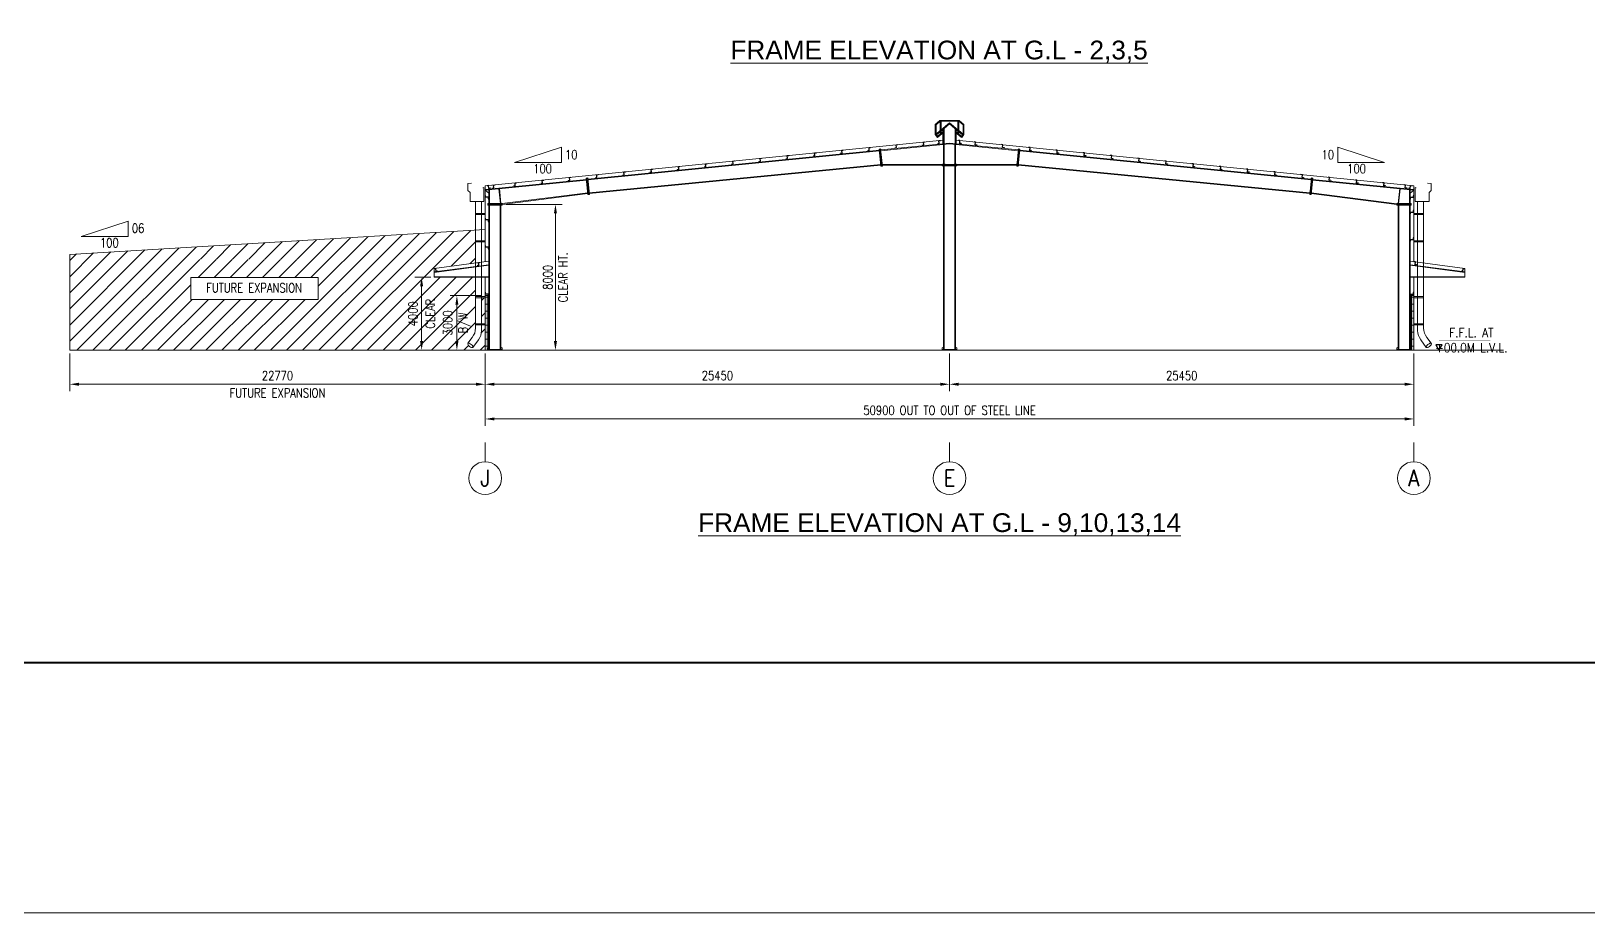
# Model space of a CAD drawing. Header units: millimetres. Extents: x 68421 to 1479662, y -51504 to 144751.
# Drawn here: x 788146 to 873470, y -4942 to 43412 of the extents above; entities that cross this region are included whole.
import ezdxf
from ezdxf.enums import TextEntityAlignment as Align

# ---------------------------------------------------------------- set-up
doc = ezdxf.new("R2010")
doc.units = ezdxf.units.MM
doc.header["$LTSCALE"] = 0.35
doc.header["$MEASUREMENT"] = 0
doc.linetypes.add('CENTER', pattern=[6884.562, 4302.852, -860.57, 860.57, -860.57])
doc.linetypes.add('CONTIN', pattern=[0, 0, 0])
doc.layers.get('0').update_dxf_attribs({"linetype": 'CONTIN'})
doc.layers.get('Defpoints').update_dxf_attribs({"linetype": 'CONTINUOUS'})
doc.layers.add('bORDER', color=1, linetype='CONTINUOUS', lineweight=70)
doc.styles.add('ARIAL', font='arial.ttf', dxfattribs={"width": 0.7})
doc.styles.add('ROMANT', font='simplex.shx')
doc.styles.add('S', font='simplex.shx')
doc.styles.add('SIMPLEX', font='simplex.shx', dxfattribs={"width": 0.8})
doc.dimstyles.new('Copy of 1-200', dxfattribs={"dimscale": 175, "dimtxt": 2, "dimasz": 2, "dimexe": 1.5, "dimexo": 0.75, "dimgap": 0.9, "dimtad": 1, "dimdec": 0, "dimzin": 0, "dimdsep": 46, "dimtxsty": 'SIMPLEX', "dimcen": 0.09, "dimclrd": 6, "dimclre": 6, "dimclrt": 7, "dimadec": 0, "dimazin": 0, "dimtfac": 1, "dimtdec": 0, "dimtmove": 0, "dimatfit": 3, "dimfxl": 1, "dimtolj": 1, "dimtzin": 0, "dimlwd": 0, "dimlwe": 0, "dimarcsym": 0})
doc.dimstyles.new('FOR PLAN', dxfattribs={"dimscale": 115, "dimtxt": 2, "dimasz": 2, "dimexe": 1.5, "dimexo": 0.75, "dimgap": 0.9, "dimtad": 1, "dimdec": 0, "dimzin": 0, "dimdsep": 46, "dimtxsty": 'SIMPLEX', "dimcen": 0.09, "dimclrd": 6, "dimclre": 6, "dimclrt": 7, "dimadec": 0, "dimazin": 0, "dimtfac": 1, "dimtdec": 0, "dimtmove": 0, "dimatfit": 3, "dimfxl": 1, "dimtolj": 1, "dimtzin": 0, "dimlwd": 0, "dimlwe": 0, "dimarcsym": 0})

# ---------------------------------------------------------------- blocks, each defined once
blk = doc.blocks.new('A1-SHEET')
at = {"layer": 'bORDER', "color": 5, "const_width": 0.75}
blk.add_lwpolyline([(-129.02, 593.98), (-840, 593.98), (-840, 0), (-129.02, 0)], dxfattribs=at)
at = {"style": 'ARIAL'}
for tag, height, p in [('00', 2.28, (-118.81, 164.19)), ('16.DEC.14', 2.28, (-102.91, 164.19)), ('ISSUED_FOR_PROPOSAL', 2.28, (-64.79, 164.19)), ('--', 2.28, (-29.6, 164.19)), ('PMJ', 2.28, (-17.64, 164.19)), ('PMJ', 2.28, (-5.37, 164.19)), ('WAREHOUSE', 3.6, (-65.79, 143.67)), ('GHANA_COMMODITY_EXCHANGE', 3.6, (-62.51, 122.94)), ('CNNN-XXX', 2.28, (-104.32, 22.4)), ('01', 2.28, (-68.58, 22.4)), ('01', 2.28, (-38.97, 22.4)), ('16.DEC.14', 2.28, (-11.38, 22.4)), ('COLUMN_LAYOUT_PLAN', 3.6, (-68.41, 9.17)), ('01', 3.6, (-11.52, 7.45))]:
    blk.add_attdef(tag, text='', height=height, dxfattribs=at).set_placement(p, align=Align.MIDDLE_CENTER)
blk = doc.blocks.new('*D43')
at = {"color": 6, "linetype": 'ByBlock', "lineweight": 0}
for p, q in [((813034, 25725), (813034, 21769)), ((863934, 25725), (863934, 21769)), ((813534, 22144), (863434, 22144))]:
    blk.add_line(p, q, dxfattribs=at)
at = {"color": 6, "linetype": 'Continuous', "lineweight": 5}
for points in [[(813534, 22228), (813534, 22061), (813034, 22144)], [(863434, 22061), (863434, 22228), (863934, 22144)]]:
    blk.add_solid(points, dxfattribs=at)
at = {"layer": 'Defpoints', "color": 0, "linetype": 'Continuous', "lineweight": 5}
for p in [(813034, 25912), (863934, 25912), (863934, 22144)]:
    blk.add_point(p, dxfattribs=at)
at = {"color": 7, "linetype": 'Continuous', "lineweight": 0, "insert": (838484, 22619), "char_height": 500, "attachment_point": 5, "style": 'SIMPLEX'}
blk.add_mtext('\\A1;{50900 \\Fsimplex.shx|c1;OUT TO OUT OF STEEL LINE }', dxfattribs=at)
blk = doc.blocks.new('*D44')
at = {"color": 6, "linetype": 'ByBlock', "lineweight": 0}
for p, q in [((838484, 25725), (838484, 23672)), ((863934, 25725), (863934, 23672)), ((863434, 24047), (838984, 24047))]:
    blk.add_line(p, q, dxfattribs=at)
at = {"color": 6, "linetype": 'Continuous', "lineweight": 5}
for points in [[(838984, 24131), (838984, 23964), (838484, 24047)], [(863434, 23964), (863434, 24131), (863934, 24047)]]:
    blk.add_solid(points, dxfattribs=at)
at = {"layer": 'Defpoints', "color": 0, "linetype": 'Continuous', "lineweight": 5}
for p in [(838484, 25912), (863934, 25912), (838484, 24047)]:
    blk.add_point(p, dxfattribs=at)
at = {"color": 7, "linetype": 'Continuous', "lineweight": 0, "insert": (851209, 24522), "char_height": 500, "attachment_point": 5, "style": 'SIMPLEX'}
blk.add_mtext('\\A1;25450', dxfattribs=at)
blk = doc.blocks.new('*D45')
at = {"color": 6, "linetype": 'ByBlock', "lineweight": 0}
for p, q in [((813034, 25725), (813034, 23672)), ((838484, 25725), (838484, 23672)), ((837984, 24047), (813534, 24047))]:
    blk.add_line(p, q, dxfattribs=at)
at = {"color": 6, "linetype": 'Continuous', "lineweight": 5}
for points in [[(813534, 24131), (813534, 23964), (813034, 24047)], [(837984, 23964), (837984, 24131), (838484, 24047)]]:
    blk.add_solid(points, dxfattribs=at)
at = {"layer": 'Defpoints', "color": 0, "linetype": 'Continuous', "lineweight": 5}
for p in [(813034, 25912), (838484, 25912), (813034, 24047)]:
    blk.add_point(p, dxfattribs=at)
at = {"color": 7, "linetype": 'Continuous', "lineweight": 0, "insert": (825759, 24522), "char_height": 500, "attachment_point": 5, "style": 'SIMPLEX'}
blk.add_mtext('\\A1;25450', dxfattribs=at)
blk = doc.blocks.new('ZCOL')
for p, q in [((10, 0), (0, 0)), ((0, 0), (0, -25)), ((10, -3), (10, 0)), ((-10, -25), (-10, -23)), ((0, -25), (-10, -25))]:
    blk.add_line(p, q)
blk = doc.blocks.new('A$C6AC2533B')
at = {"color": 1}
blk.add_lwpolyline([(1, 0), (251, 433), (-249, 433)], close=True, dxfattribs=at)
at = {"const_width": 5}
blk.add_lwpolyline([(1, 433), (1, 817), (4182, 817)], dxfattribs=at)
at = {"color": 1}
blk.add_solid([(-249, 433), (251, 433), (0, 0), (-249, 433)], dxfattribs=at)
blk = doc.blocks.new('*D46')
at = {"color": 6, "linetype": 'ByBlock', "lineweight": 0}
for p, q in [((814157, 33912), (817258, 33912)), ((816883, 26412), (816883, 33412)), ((814157, 25912), (817258, 25912))]:
    blk.add_line(p, q, dxfattribs=at)
at = {"color": 6, "linetype": 'Continuous', "lineweight": 5}
for points in [[(816966, 33412), (816799, 33412), (816883, 33912)], [(816799, 26412), (816966, 26412), (816883, 25912)]]:
    blk.add_solid(points, dxfattribs=at)
at = {"layer": 'Defpoints', "color": 0, "linetype": 'Continuous', "lineweight": 5}
for p in [(813969, 33912), (816883, 33912), (813969, 25912)]:
    blk.add_point(p, dxfattribs=at)
at = {"color": 7, "linetype": 'Continuous', "lineweight": 0, "insert": (816883, 29912), "char_height": 500, "attachment_point": 5, "rotation": 90, "style": 'SIMPLEX'}
blk.add_mtext('\\A1;{8000\\PCLEAR HT.}', dxfattribs=at)
blk = doc.blocks.new('A$C75F93C69')
at = {"lineweight": 0}
for p, q in [((97, 472), (0, 391)), ((0, 189), (0, 391)), ((18, 382), (0, 391)), ((98, 469), (3, 389)), ((3, 190), (3, 389)), ((104, 454), (18, 382)), ((18, 194), (18, 382)), ((97, 472), (489, 472)), ((104, 454), (97, 472)), ((98, 469), (488, 469)), ((104, 468), (104, 193)), ((104, 468), (121, 468)), ((119, 468), (119, 193)), ((121, 468), (121, 193)), ((121, 454), (464, 454)), ((121, 280), (293, 424)), ((121, 277), (293, 421)), ((121, 257), (293, 401)), ((464, 280), (293, 424)), ((464, 277), (293, 421)), ((464, 257), (293, 401)), ((464, 468), (464, 193)), ((482, 468), (464, 468)), ((467, 468), (467, 193)), ((482, 454), (489, 472)), ((482, 468), (482, 193)), ((482, 454), (568, 382)), ((488, 469), (583, 389)), ((489, 472), (586, 391)), ((568, 382), (586, 391)), ((568, 194), (568, 382)), ((583, 190), (583, 389)), ((586, 189), (586, 391)), ((18, 194), (0, 189)), ((0, 189), (46, 123)), ((3, 190), (48, 125)), ((18, 193), (104, 265)), ((18, 194), (49, 150)), ((20, 192), (104, 262)), ((28, 179), (104, 242)), ((42, 144), (104, 195)), ((42, 144), (54, 130)), ((46, 123), (60, 134)), ((52, 132), (178, 238)), ((54, 130), (180, 236)), ((59, 135), (60, 134)), ((121, 193), (104, 193)), ((121, 210), (169, 250)), ((159, 289), (159, 242)), ((159, 219), (159, 73)), ((159, 73), (159, 0)), ((159, 0), (182, 0)), ((162, 291), (162, 244)), ((162, 221), (162, 0)), ((169, 250), (180, 236)), ((182, 308), (182, 73)), ((182, 73), (182, 0)), ((404, 308), (404, 73)), ((404, 73), (404, 0)), ((427, 0), (404, 0)), ((417, 250), (406, 236)), ((532, 130), (406, 236)), ((534, 132), (408, 238)), ((464, 210), (417, 250)), ((424, 291), (424, 244)), ((424, 221), (424, 0)), ((427, 289), (427, 242)), ((427, 219), (427, 73)), ((427, 73), (427, 0)), ((464, 193), (482, 193)), ((568, 194), (482, 265)), ((566, 192), (482, 262)), ((557, 179), (482, 242)), ((543, 144), (482, 195)), ((526, 135), (525, 134)), ((540, 123), (525, 134)), ((543, 144), (532, 130)), ((568, 194), (537, 150)), ((583, 190), (538, 125)), ((586, 189), (540, 123)), ((568, 194), (586, 189))]:
    blk.add_line(p, q, dxfattribs=at)
blk = doc.blocks.new('*D49')
at = {"color": 6, "lineweight": 0}
for p, q in [((812846, 28912), (811106, 28912)), ((811481, 26412), (811481, 28412)), ((812846, 25912), (811106, 25912))]:
    blk.add_line(p, q, dxfattribs=at)
at = {"color": 6, "linetype": 'Continuous', "lineweight": 5}
for points in [[(811564, 28412), (811398, 28412), (811481, 28912)], [(811398, 26412), (811564, 26412), (811481, 25912)]]:
    blk.add_solid(points, dxfattribs=at)
at = {"layer": 'Defpoints', "color": 0, "linetype": 'Continuous', "lineweight": 5}
for p in [(811481, 28912), (813034, 28912), (813034, 25912)]:
    blk.add_point(p, dxfattribs=at)
at = {"color": 7, "linetype": 'Continuous', "lineweight": 0, "insert": (811481, 27412), "char_height": 500, "attachment_point": 5, "rotation": 90, "style": 'SIMPLEX'}
blk.add_mtext('\\A1;{3000\\PB/W }', dxfattribs=at)
blk = doc.blocks.new('*D50')
at = {"color": 6, "lineweight": 0}
for p, q in [((810046, 29912), (809174, 29912)), ((809549, 26412), (809549, 29412)), ((812846, 25912), (809174, 25912))]:
    blk.add_line(p, q, dxfattribs=at)
at = {"color": 6, "linetype": 'Continuous', "lineweight": 5}
for points in [[(809632, 29412), (809465, 29412), (809549, 29912)], [(809465, 26412), (809632, 26412), (809549, 25912)]]:
    blk.add_solid(points, dxfattribs=at)
at = {"layer": 'Defpoints', "color": 0, "linetype": 'Continuous', "lineweight": 5}
for p in [(809549, 29912), (810234, 29912), (813034, 25912)]:
    blk.add_point(p, dxfattribs=at)
at = {"color": 7, "linetype": 'Continuous', "lineweight": 0, "char_height": 500, "attachment_point": 5, "rotation": 90, "style": 'SIMPLEX'}
for s, insert in [('\\A1;{4000', (809074, 27912)), ('CLEAR}', (810024, 27912))]:
    blk.add_mtext(s, dxfattribs=dict(at, insert=insert))
blk = doc.blocks.new('*D51')
at = {"color": 6, "linetype": 'ByBlock', "lineweight": 0}
for p, q in [((790264, 25725), (790264, 23672)), ((813034, 25725), (813034, 23672)), ((790764, 24047), (812534, 24047))]:
    blk.add_line(p, q, dxfattribs=at)
at = {"color": 6, "linetype": 'Continuous', "lineweight": 5}
for points in [[(790764, 24131), (790764, 23964), (790264, 24047)], [(812534, 23964), (812534, 24131), (813034, 24047)]]:
    blk.add_solid(points, dxfattribs=at)
at = {"layer": 'Defpoints', "color": 0, "linetype": 'Continuous', "lineweight": 5}
for p in [(790264, 25912), (813034, 25912), (813034, 24047)]:
    blk.add_point(p, dxfattribs=at)
at = {"color": 7, "linetype": 'Continuous', "lineweight": 0, "char_height": 500, "attachment_point": 5, "style": 'SIMPLEX'}
for s, insert in [('\\A1;{22770', (801649, 24522)), ('FUTURE EXPANSION}', (801649, 23572))]:
    blk.add_mtext(s, dxfattribs=dict(at, insert=insert))

msp = doc.modelspace()

# ---------------------------------------------------------------- block references
at = {"lineweight": 0, "xscale": 148.5382849105413, "yscale": 148.5382849105413, "zscale": 148.5382849105413}
msp.add_blockref('A1-SHEET', (905893.15932, 8786), dxfattribs=at)

# ---------------------------------------------------------------- next in the draw order: hatches: boundary and pattern name
at = {"linetype": 'Continuous', "lineweight": 0}
h = msp.add_hatch(dxfattribs=at)
h.set_pattern_fill('ANSI31', color=251, scale=5000)
h.set_pattern_definition([(45, (-26790.2, -41996.8), (-441.94174, 441.94174), [])])
h.paths.add_polyline_path([(797317.13132, 30913.15425), (797317.13132, 30889.20187), (803414.75037, 30889.20187), (803414.75037, 30913.15425)])
h.paths.add_polyline_path([(812502.42666, 32481.69054), (812502.42601, 30700.16375), (810233.79922, 30396.72552), (810233.79922, 30203.64826), (810233.79922, 30183.54851), (810233.79922, 29932.20187), (810233.79922, 29912.20187), (812502.42601, 29912.20187), (812502.42601, 27128.1114), (812502.42601, 27128.1114), (812490.90337, 26990.9054), (812456.65822, 26857.543), (812400.64989, 26731.76014), (812324.44736, 26617.08044), (812324.44736, 26617.08044), (812083.06123, 26289.39086), (812079.44244, 26284.47824), (812075.39598, 26271.01314), (812076.66772, 26254.13861), (812083.21059, 26234.47938), (812094.78235, 26212.76327), (812110.95461, 26189.79424), (812131.12863, 26166.42265), (812154.55754, 26143.51375), (812180.37396, 26121.91566), (812207.62213, 26102.42799), (812235.29326, 26085.7722), (812262.36295, 26072.56492), (812287.829, 26063.29509), (812310.74864, 26058.30592), (812330.27333, 26057.78209), (812345.68024, 26061.74301), (812356.39898, 26070.04204), (812357.80212, 26071.98318), (812659.9762, 26490.02111), (812659.9762, 26490.02111), (812733.06819, 26603.14383), (812786.72273, 26726.67675), (812819.5017, 26857.30878), (812830.52653, 26991.5386), (812830.52653, 26991.5386), (812830.52653, 27128.1114), (812830.52653, 27299.39201), (813033.7968, 27299.39189), (813033.7968, 27363.77039), (812830.52653, 27363.77051), (812830.52653, 28792.39201), (813033.79799, 28792.39189), (813033.79799, 25912.20187), (813033.79799, 25912.20186), (790263.79799, 25912.20186), (790263.79799, 31169.591)])
h.paths.add_polyline_path([(796898.79799, 29892.20187), (803885.79799, 29892.20187), (803885.79799, 28701.20187), (796898.79799, 28701.20187)])
h.paths.add_polyline_path([(803885.79799, 29892.20187), (803885.79799, 29904.20187), (796898.79799, 29904.20187), (796898.79799, 29892.20187)])
at = {"lineweight": 0}
for points in [[(813033.79799, 28912.20187), (813033.79799, 25912.20187), (813233.81146, 25912.20187), (813233.81146, 28912.20187)], [(863733.78451, 25912.20187), (863733.78451, 28912.20187), (863933.79799, 28912.20187), (863933.79799, 25912.20187)]]:
    msp.add_hatch(color=254, dxfattribs=at).paths.add_polyline_path(points)
h = msp.add_hatch(dxfattribs=at)
h.set_pattern_fill('AR-B816C', color=252, scale=24, angle=90, style=0)
h.set_pattern_definition([(90, (-44869.86, -351332.15), (-192, 192), [375, -9]), (90, (-44878.86, -351524.15), (-192, 192), [375, -9]), (180, (-44869.86, -351332.15), (-192, -192), [-201, 183]), (180, (-44869.86, -351341.15), (-192, -192), [-201, 183])])
h.paths.add_polyline_path([(813033.79799, 28912.20187), (813033.79799, 25912.20187), (813233.81146, 25912.20187), (813233.81146, 28912.20187)])
h = msp.add_hatch(dxfattribs=at)
h.set_pattern_fill('AR-B816C', color=252, scale=24, angle=90, style=0)
h.set_pattern_definition([(90, (1721837.45, -351332.15), (192, 192), [375, -9]), (90, (1721846.45, -351524.15), (192, 192), [375, -9]), (7e-15, (1721837.45, -351332.15), (192, -192), [-201, 183]), (7e-15, (1721837.45, -351341.15), (192, -192), [-201, 183])])
h.paths.add_polyline_path([(863933.79799, 28912.20187), (863933.79799, 25912.20187), (863733.78451, 25912.20187), (863733.78451, 28912.20187)])

# ---------------------------------------------------------------- next in the draw order: linework, layer by layer
at = {"color": 5, "lineweight": 0}
for p, q in [((813033.79799, 34927.10604), (838123.79799, 37436.1064)), ((863933.79799, 34927.10604), (838843.79799, 37436.1064)), ((813033.79799, 30771.23696), (813033.79799, 34927.10604)), ((863933.79799, 30771.23696), (863933.79799, 34927.10604)), ((813233.79922, 30797.98795), (810233.79922, 30396.72552)), ((863733.79675, 30797.98795), (866733.79675, 30396.72552)), ((813033.79799, 28912.20187), (813033.79799, 29912.20187)), ((863933.79799, 28912.20187), (863933.79799, 29912.20187))]:
    msp.add_line(p, q, dxfattribs=at)
at = {"linetype": 'Continuous', "lineweight": 0}
for p, q in [((817208.29753, 37056.39042), (814636.10033, 36210.72629)), ((817208.29753, 36210.72629), (817208.29753, 37056.39042)), ((859759.29844, 36210.72629), (859759.29844, 37056.39042)), ((859759.29844, 37056.39042), (862331.49564, 36210.72629)), ((817208.29753, 36210.72629), (814636.10033, 36210.72629)), ((834794.30946, 36104.97733), (842177.0738, 36104.97733)), ((834794.30946, 36066.90187), (842173.28651, 36066.90187)), ((838117.79799, 36003.40187), (838117.79799, 36130.40187)), ((838216.79799, 36003.40187), (838216.79799, 36130.40187)), ((838750.79799, 36003.40187), (838750.79799, 36130.40187)), ((838849.79799, 36003.40187), (838849.79799, 36130.40187)), ((859759.29844, 36210.72629), (862331.49564, 36210.72629)), ((813033.79799, 34726.10887), (813037.58911, 34688.19766)), ((813037.58911, 34688.19766), (813233.7985, 34531.66874)), ((863930.00686, 34688.19766), (863733.79747, 34531.66874)), ((863933.79799, 34726.10887), (863930.00686, 34688.19766)), ((793462.4362, 32995.39042), (790890.23901, 32149.72629)), ((793462.4362, 32149.72629), (793462.4362, 32995.39042)), ((793462.4362, 32149.72629), (790890.23901, 32149.72629)), ((813033.79799, 25912.20187), (863933.79799, 25912.20187)), ((863933.79799, 25912.20187), (868843.79799, 25912.20187))]:
    msp.add_line(p, q, dxfattribs=at)
at = {"lineweight": 0}
for p, q in [((818657.76227, 35288.50435), (834636.22464, 36886.3479)), ((818661.60315, 35250.5992), (834639.99538, 36848.43881)), ((834735.42017, 36915.76834), (834609.05005, 36903.13064)), ((834743.00269, 36839.94504), (834616.63208, 36827.30834)), ((834706.35474, 36951.15204), (834630.53296, 36943.56904)), ((834630.53296, 36943.56904), (834724.04175, 36003.48114)), ((834668.44458, 36947.36104), (834761.9524, 36007.27224)), ((834799.86353, 36011.06424), (834706.35474, 36951.15204)), ((834712.0465, 36893.93008), (838483.79799, 37271.10459)), ((834715.81724, 36856.021), (838483.79799, 37232.81917)), ((838154.25019, 36104.61935), (838154.25053, 37194.86441)), ((838192.35019, 36104.61935), (838192.35053, 37198.67441)), ((842255.54947, 36893.93008), (838483.79799, 37271.10459)), ((842251.77873, 36856.021), (838483.79799, 37232.81917)), ((838769.65089, 36104.61935), (838769.65055, 37198.67441)), ((838807.75088, 36104.61935), (838807.75054, 37194.86441)), ((842167.73244, 36011.06424), (842261.24123, 36951.15204)), ((842299.15139, 36947.36104), (842205.64357, 36007.27224)), ((842224.59328, 36839.94504), (842350.96389, 36827.30834)), ((842232.1758, 36915.76834), (842358.54592, 36903.13064)), ((842337.06301, 36943.56904), (842243.55422, 36003.48114)), ((842261.24123, 36951.15204), (842337.06301, 36943.56904)), ((858305.99282, 35250.5992), (842327.60059, 36848.43881)), ((858309.8337, 35288.50435), (842331.37133, 36886.3479)), ((818732.54372, 34551.73417), (834714.71129, 36097.28464)), ((818736.33522, 34513.82007), (834718.47997, 36059.39625)), ((834813.76441, 36127.32394), (834687.39429, 36114.68724)), ((834821.34644, 36051.50264), (834694.97681, 36038.86494)), ((834724.04175, 36003.48114), (834799.86353, 36011.06424)), ((838154.24698, 25950.30182), (838154.25017, 36029.1844)), ((838192.34697, 25950.30183), (838192.35016, 36029.1844)), ((838775.24888, 25950.3019), (838775.25123, 36029.1844)), ((838813.34887, 25950.3019), (838813.35124, 36029.1844)), ((842146.24953, 36051.50264), (842272.61916, 36038.86494)), ((842153.83156, 36127.32394), (842280.20168, 36114.68724)), ((842243.55422, 36003.48114), (842167.73244, 36011.06424)), ((858231.26076, 34513.82007), (842249.116, 36059.39625)), ((858235.05226, 34551.73417), (842252.88468, 36097.28464)), ((813033.79799, 34726.10887), (818581.9404, 35280.92218)), ((813033.79799, 34687.81855), (818585.78129, 35243.01701)), ((818679.53151, 35325.12577), (818553.16139, 35312.48807)), ((818687.11403, 35249.30247), (818560.74342, 35236.66577)), ((818650.46608, 35360.50947), (818574.6443, 35352.92647)), ((818574.6443, 35352.92647), (818666.15309, 34449.83857)), ((818612.55592, 35356.71847), (818704.06374, 34453.62967)), ((818741.97487, 34457.42167), (818650.46608, 35360.50947)), ((858225.62111, 34457.42167), (858317.1299, 35360.50947)), ((858355.04006, 35356.71847), (858263.53224, 34453.62967)), ((858280.48195, 35249.30247), (858406.85256, 35236.66577)), ((858288.06447, 35325.12577), (858414.43459, 35312.48807)), ((858392.95168, 35352.92647), (858301.44289, 34449.83857)), ((858317.1299, 35360.50947), (858392.95168, 35352.92647)), ((863933.79799, 34687.81855), (858381.81468, 35243.01701)), ((863933.79799, 34726.10887), (858385.65557, 35280.92218)), ((813233.80171, 33950.30247), (813233.7977, 34707.81853)), ((813271.90171, 33950.30247), (813271.89771, 34711.62853)), ((813873.35341, 33950.02907), (813787.61366, 34771.85907)), ((813812.83193, 34774.89137), (813898.57179, 33953.06127)), ((813963.00185, 33950.77417), (818656.89186, 34542.45287)), ((813963.00185, 33912.20187), (818660.68922, 34504.47927)), ((818755.87575, 34573.68137), (818629.50563, 34561.04467)), ((818763.45778, 34497.86007), (818637.08815, 34485.22237)), ((818666.15309, 34449.83857), (818741.97487, 34457.42167)), ((858204.1382, 34497.86007), (858330.50783, 34485.22237)), ((858211.72023, 34573.68137), (858338.09035, 34561.04467)), ((858301.44289, 34449.83857), (858225.62111, 34457.42167)), ((863004.59413, 33905.4503), (858306.90676, 34504.47927)), ((863004.59413, 33944.02509), (858310.70412, 34542.45287)), ((863154.76405, 34774.89137), (863069.02419, 33953.06127)), ((863094.24257, 33950.02907), (863179.98232, 34771.85907)), ((863695.69426, 33950.30247), (863695.69826, 34711.62853)), ((863733.79426, 33950.30247), (863733.79827, 34707.81853)), ((813176.65175, 33950.30247), (813176.65168, 33874.10227)), ((813176.65168, 33874.10227), (813963.00185, 33874.10227)), ((813176.65171, 33912.20287), (813963.00185, 33912.20187)), ((813963.00185, 33950.30147), (813176.65175, 33950.30247)), ((813214.75175, 33975.70287), (813214.75168, 33848.70287)), ((813233.79988, 31975.30197), (813233.80171, 33874.10227)), ((813271.89987, 31975.30197), (813271.90171, 33874.10227)), ((813290.95176, 33975.70287), (813290.95167, 33848.70287)), ((813839.27675, 33975.70287), (813839.27668, 33848.70287)), ((813854.79988, 25950.30194), (813854.80171, 33874.10227)), ((813892.89988, 25950.30194), (813892.90171, 33874.10227)), ((813921.60182, 33975.70187), (813921.6017, 33848.70187)), ((813963.00185, 33874.10227), (813963.00185, 33950.30147)), ((863004.59413, 33950.30147), (863790.94423, 33950.30247)), ((863004.59413, 33874.10227), (863004.59413, 33950.30147)), ((863790.94426, 33912.20287), (863004.59413, 33912.20187)), ((863790.94429, 33874.10227), (863004.59413, 33874.10227)), ((863045.99416, 33975.70187), (863045.99428, 33848.70187)), ((863074.69609, 25950.30194), (863074.69426, 33874.10227)), ((863112.79609, 25950.30194), (863112.79426, 33874.10227)), ((863128.31923, 33975.70287), (863128.31929, 33848.70287)), ((863676.64421, 33975.70287), (863676.6443, 33848.70287)), ((863695.6961, 31975.30197), (863695.69426, 33874.10227)), ((863733.79609, 31975.30197), (863733.79426, 33874.10227)), ((863752.84422, 33975.70287), (863752.8443, 33848.70287)), ((863790.94423, 33950.30247), (863790.94429, 33874.10227)), ((813233.79799, 25950.30186), (813233.79988, 32008.10177)), ((813271.89798, 25950.30187), (813271.89987, 32008.10177)), ((863695.69799, 25950.30187), (863695.6961, 32008.10177)), ((863733.79799, 25950.30186), (863733.79609, 32008.10177)), ((813233.79806, 26084.11874), (813157.59801, 26051.90187)), ((813157.59801, 25950.30187), (813157.59801, 26051.90187)), ((813157.59801, 25950.30187), (813969.09997, 25950.30195)), ((813157.59801, 25912.20187), (813157.59801, 25950.30187)), ((813969.09997, 25912.20195), (813157.59801, 25912.20187)), ((813233.79799, 25950.30186), (813892.8999, 25950.30196)), ((813892.8999, 26084.11879), (813969.09997, 26051.90195)), ((813969.09997, 25950.30195), (813969.09997, 26051.90195)), ((813969.09997, 25950.30195), (813969.09997, 25912.20195)), ((838154.24706, 26084.1187), (838078.04701, 26051.90182)), ((838078.04701, 25950.30183), (838078.04701, 26051.90182)), ((838078.04701, 25950.30183), (838889.54896, 25950.30191)), ((838078.04701, 25912.20183), (838078.04701, 25950.30183)), ((838889.54896, 25912.20191), (838078.04701, 25912.20183)), ((838154.24698, 25950.30182), (838813.34889, 25950.30191)), ((838813.34889, 26084.11875), (838889.54896, 26051.90191)), ((838889.54896, 25950.30191), (838889.54896, 26051.90191)), ((838889.54896, 25950.30191), (838889.54896, 25912.20191)), ((863074.69607, 26084.11879), (862998.496, 26051.90195)), ((862998.496, 25950.30195), (862998.496, 26051.90195)), ((863809.99796, 25950.30187), (862998.496, 25950.30195)), ((862998.496, 25950.30195), (862998.496, 25912.20195)), ((862998.496, 25912.20195), (863809.99796, 25912.20187)), ((863733.79799, 25950.30186), (863074.69607, 25950.30196)), ((863733.79789, 26084.11879), (863809.99796, 26051.90195)), ((863733.79791, 26084.11874), (863809.99796, 26051.90187)), ((863809.99796, 25950.30195), (863809.99796, 26051.90195)), ((863809.99796, 25950.30187), (863809.99796, 26051.90187)), ((863809.99796, 25912.20187), (863809.99796, 25950.30187))]:
    msp.add_line(p, q, dxfattribs=at)
at = {"color": 4, "linetype": 'Continuous', "lineweight": 0}
for p, q in [((812089.56343, 35064.83858), (812289.44238, 35075.31379)), ((812089.56343, 35064.83858), (812089.56343, 34675.65171)), ((864878.03254, 35064.83858), (864678.15359, 35075.31379)), ((864878.03254, 35064.83858), (864878.03254, 34675.65171)), ((812200.75969, 34564.45545), (812089.56343, 34675.65171)), ((812200.75969, 34564.45545), (812200.75969, 34065.58497)), ((812200.75969, 34065.58497), (812200.75969, 34564.45545)), ((812964.98891, 34065.58497), (812964.98891, 34831.59741)), ((864002.60706, 34065.58497), (864002.60706, 34831.59741)), ((864766.83628, 34564.45545), (864878.03254, 34675.65171)), ((864766.83628, 34564.45545), (864766.83628, 34065.58497)), ((864766.83628, 34065.58497), (864766.83628, 34564.45545)), ((812502.42601, 34065.58497), (812502.42601, 27128.1114)), ((812830.52653, 34065.58497), (812830.52653, 27128.1114)), ((864137.06944, 34065.58497), (864137.06944, 27128.1114)), ((864465.16996, 34065.58497), (864465.16996, 27128.1114)), ((812324.44736, 26617.08044), (812084.42826, 26291.24666)), ((812659.9762, 26490.02111), (812356.39898, 26070.04204)), ((812830.52653, 27128.1114), (812830.52653, 26991.5386)), ((864137.06944, 27128.1114), (864137.06944, 26991.5386)), ((864307.61977, 26490.02111), (864611.19699, 26070.04204)), ((864643.14861, 26617.08044), (864883.16771, 26291.24666))]:
    msp.add_line(p, q, dxfattribs=at)
at = {"linetype": 'CENTER', "lineweight": 0, "ltscale": 100}
for p, q in [((812964.98891, 34831.59741), (812911.79448, 34826.27797)), ((864002.60706, 34831.59741), (864055.80149, 34826.27797))]:
    msp.add_line(p, q, dxfattribs=at)
at = {"color": 251, "linetype": 'Continuous', "lineweight": 0}
for p, q in [((813033.79799, 32524.68191), (790263.79799, 31158.48191)), ((790263.79799, 25912.20186), (790263.79799, 31158.48191)), ((813033.79799, 25912.20186), (790263.79799, 25912.20186))]:
    msp.add_line(p, q, dxfattribs=at)
at = {"color": 7, "lineweight": 0}
for p, q in [((813233.79922, 30603.64826), (810233.79922, 30203.64826)), ((813233.79922, 30583.54851), (810233.79922, 30183.54851)), ((813233.79922, 29912.20187), (810233.79922, 29912.20187)), ((813233.79922, 29932.20187), (810235.79922, 29932.20187)), ((863733.79675, 30603.64826), (866733.79675, 30203.64826)), ((863733.79675, 30583.54851), (866733.79675, 30183.54851)), ((863733.79675, 29932.20187), (866731.79675, 29932.20187)), ((863733.79675, 29912.20187), (866733.79675, 29912.20187))]:
    msp.add_line(p, q, dxfattribs=at)
at = {"color": 5, "linetype": 'Continuous', "lineweight": 0}
for p, q in [((810233.79922, 30203.64826), (810233.79922, 30396.72552)), ((866733.79675, 30203.64826), (866733.79675, 30396.72552))]:
    msp.add_line(p, q, dxfattribs=at)
at = {"color": 0, "linetype": 'Continuous', "lineweight": 0}
for p, q in [((810233.79922, 29912.20187), (810233.79922, 30203.64826)), ((866733.79675, 29912.20187), (866733.79675, 30203.64826))]:
    msp.add_line(p, q, dxfattribs=at)
at = {"color": 1, "linetype": 'ByBlock', "lineweight": 0}
for p, q in [((813033.79799, 20844.20187), (813033.79799, 19799.46719)), ((838483.79799, 20844.20187), (838483.79799, 19799.46719)), ((863933.79799, 20844.20187), (863933.79799, 19799.46719))]:
    msp.add_line(p, q, dxfattribs=at)
at = {"linetype": 'Continuous', "lineweight": 5}
msp.add_lwpolyline([(554137, 102496), (923742, 102496), (923742, -4942), (554137, -4942)], close=True, dxfattribs=at)
at = {"linetype": 'Continuous', "lineweight": 0}
for points in [[(838080.33927, 36104.61935), (838881.66181, 36104.61935), (838881.66181, 36029.1844), (838080.33927, 36029.1844)], [(796898.79799, 29892.20187), (803885.79799, 29892.20187), (803885.79799, 28701.20187), (796898.79799, 28701.20187)]]:
    msp.add_lwpolyline(points, close=True, dxfattribs=at)
at = {"color": 4, "linetype": 'Continuous', "lineweight": 0}
for points in [[(812200.75969, 34065.58497), (812964.98891, 34065.58497)], [(864766.83628, 34065.58497), (864002.60706, 34065.58497)]]:
    msp.add_lwpolyline(points, dxfattribs=at)
at = {"color": 5, "linetype": 'CENTER', "lineweight": 0, "ltscale": 100}
for points in [[(812502.42666, 33417.7707), (813033.7968, 33417.77039), (813033.7968, 33353.39189), (812502.42666, 33353.3922)], [(864465.16931, 33417.7707), (863933.79917, 33417.77039), (863933.79917, 33353.39189), (864465.16931, 33353.3922)], [(812502.42666, 31917.7707), (813033.7968, 31917.77039), (813033.7968, 31853.39189), (812502.42666, 31853.3922)], [(864465.16931, 31917.7707), (863933.79917, 31917.77039), (863933.79917, 31853.39189), (864465.16931, 31853.3922)], [(812502.42666, 28856.7707), (813033.7968, 28856.77039), (813033.7968, 28792.39189), (812502.42666, 28792.3922)], [(864465.16931, 28856.7707), (863933.79917, 28856.77039), (863933.79917, 28792.39189), (864465.16931, 28792.3922)], [(812502.42666, 27363.7707), (813033.7968, 27363.77039), (813033.7968, 27299.39189), (812502.42666, 27299.3922)], [(864465.16931, 27363.7707), (863933.79917, 27363.77039), (863933.79917, 27299.39189), (864465.16931, 27299.3922)]]:
    msp.add_lwpolyline(points, close=True, dxfattribs=at)
at = {"color": 252, "lineweight": 0}
for points in [[(813033.79799, 28912.20187), (813033.79799, 25912.20187), (813233.81146, 25912.20187), (813233.81146, 28912.20187)], [(863933.79799, 28912.20187), (863933.79799, 25912.20187), (863733.78451, 25912.20187), (863733.78451, 28912.20187)]]:
    msp.add_lwpolyline(points, close=True, dxfattribs=at)
at = {"color": 1, "linetype": 'ByBlock', "lineweight": 0}
for centre in [(813033.79799, 18899.46719), (838483.79799, 18899.46719), (863933.79799, 18899.46719)]:
    msp.add_circle(centre, 900, dxfattribs=at)
at = {"color": 4, "linetype": 'Continuous', "lineweight": 0}
for centre, start, end in [((811679.77383, 27128.1114), 321.5962328543, 0), ((812007.87434, 26991.5386), 322.4368912207, 0), ((864959.72163, 26991.5386), 180, 217.5631087794), ((865287.82214, 27128.1114), 180, 218.4037671455)]:
    msp.add_arc(centre, 822.65219, start, end, dxfattribs=at)
at = {"color": 4, "linetype": 'Continuous', "lineweight": 0, "extrusion": (0, 0, -1)}
msp.add_ellipse((812219.04712, 26178.92049), major_axis=(137.35186, -108.87845), ratio=0.3921056148, dxfattribs=at)
at = {"color": 4, "linetype": 'Continuous', "lineweight": 0}
msp.add_ellipse((864748.54885, 26178.92049), major_axis=(-137.35186, -108.87845), ratio=0.3921056148, dxfattribs=at)

# ---------------------------------------------------------------- next in the draw order: block references
at = {"lineweight": 0}
for name, p, xscale, yscale, zscale in [('A$C75F93C69', (837694.58198, 37241.90307), 2.694378106561126, 2.694378106561126, 2.694378106561126), ('A$C6AC2533B', (865306.28601, 25912.20187), 0.675925925925926, 0.675925925925926, 0.675925925925926)]:
    msp.add_blockref(name, p, dxfattribs=dict(at, xscale=xscale, yscale=yscale, zscale=zscale))
for p, xscale, yscale, zscale, rotation in [((831100.93699, 36573.82263), -8, -6.3740158, -6.3740158, 5.710591760000002), ((832593.49277, 36723.07823), -8, -6.3740158, -6.3740158, 5.710591760000002), ((834086.04856, 36872.33382), -8, -6.3740158, -6.3740158, 5.710591760000002), ((835578.60434, 37021.58942), -8, -6.3740158, -6.3740158, 5.710591760000002), ((837071.16012, 37170.84502), -8, -6.3740158, -6.3740158, 5.710591760000002), ((837918.82346, 37252.90146), -8, -6.3740158, -6.3740158, 5.710591760000002), ((839038.79018, 37253.89969), 8, -6.3740158, -6.3740158, 354.2894082399999), ((839896.43585, 37170.84502), 8, -6.3740158, -6.3740158, 354.2894082399999), ((841388.99163, 37021.58942), 8, -6.3740158, -6.3740158, 354.2894082399999), ((842881.54741, 36872.33382), 8, -6.3740158, -6.3740158, 354.2894082399999), ((844374.1032, 36723.07823), 8, -6.3740158, -6.3740158, 354.2894082399999), ((845866.65898, 36573.82263), 8, -6.3740158, -6.3740158, 354.2894082399999), ((822145.60229, 35678.28903), -8, -6.3740158, -6.3740158, 5.710591760000002), ((823638.15807, 35827.54463), -8, -6.3740158, -6.3740158, 5.710591760000002), ((825130.71386, 35976.80023), -8, -6.3740158, -6.3740158, 5.710591760000002), ((826623.26964, 36126.05583), -8, -6.3740158, -6.3740158, 5.710591760000002), ((828115.82542, 36275.31143), -8, -6.3740158, -6.3740158, 5.710591760000002), ((829608.38121, 36424.56703), -8, -6.3740158, -6.3740158, 5.710591760000002), ((847359.21476, 36424.56703), 8, -6.3740158, -6.3740158, 354.2894082399999), ((848851.77055, 36275.31143), 8, -6.3740158, -6.3740158, 354.2894082399999), ((850344.32633, 36126.05583), 8, -6.3740158, -6.3740158, 354.2894082399999), ((851836.88211, 35976.80023), 8, -6.3740158, -6.3740158, 354.2894082399999), ((853329.4379, 35827.54463), 8, -6.3740158, -6.3740158, 354.2894082399999), ((854821.99368, 35678.28903), 8, -6.3740158, -6.3740158, 354.2894082399999), ((814682.82338, 34932.01103), -8, -6.3740158, -6.3740158, 5.710591760000002), ((816175.37916, 35081.26663), -8, -6.3740158, -6.3740158, 5.710591760000002), ((817667.93494, 35230.52223), -8, -6.3740158, -6.3740158, 5.710591760000002), ((819160.49072, 35379.77783), -8, -6.3740158, -6.3740158, 5.710591760000002), ((820653.04651, 35529.03343), -8, -6.3740158, -6.3740158, 5.710591760000002), ((856314.54946, 35529.03343), 8, -6.3740158, -6.3740158, 354.2894082399999), ((857807.10525, 35379.77783), 8, -6.3740158, -6.3740158, 354.2894082399999), ((859299.66103, 35230.52223), 8, -6.3740158, -6.3740158, 354.2894082399999), ((860792.21681, 35081.26663), 8, -6.3740158, -6.3740158, 354.2894082399999), ((862284.7726, 34932.01103), 8, -6.3740158, -6.3740158, 354.2894082399999), ((813214.75036, 34302.20187), -7.999999999999995, -6.3740158, -6.3740158, 89.99998469999979), ((813232.03476, 34784.22224), 8, -6.3740158, -6.3740158, 5.710596124006008), ((813502.65714, 34811.28448), -8, -6.3740158, -6.3740158, 5.710591760000002), ((863464.93883, 34811.28448), 8, -6.3740158, -6.3740158, 354.2894082399999), ((863735.56121, 34784.22224), -8, -6.3740158, -6.3740158, 354.289403875994), ((863752.84561, 34302.20187), 7.999999999999995, -6.3740158, -6.3740158, 270.0000153000001), ((863752.84561, 33492.20187), 7.999999999999995, -6.3740158, -6.3740158, 270.0000153000001), ((813214.75036, 33056.20187), -7.999999999999995, -6.3740158, -6.3740158, 89.99998469999979), ((813214.74991, 31556.20187), -7.999999999999995, -6.3740158, -6.3740158, 89.99998469999979), ((863752.84607, 31992.20187), 7.999999999999995, -6.3740158, -6.3740158, 270.0000153000001), ((812682.2602, 30562.33102), -7.999999999999971, -6.3740158, -6.3740158, 5.710593699999964), ((863999.70679, 30599.17012), 7.999999999999969, -6.3740158, -6.3740158, 354.2894063000001), ((810343.67139, 30231.57216), 7.999999999999968, -6.3740029, -6.3740029, 5.710593700000087), ((866623.92458, 30231.57216), -7.999999999999967, -6.3740029, -6.3740029, 354.2894062999999), ((813214.74896, 28992.20187), -7.999999999999995, -6.3740158, -6.3740158, 89.99998469999981), ((863752.84701, 28992.20187), 7.999999999999995, -6.3740158, -6.3740158, 270.0000153000001)]:
    msp.add_blockref('ZCOL', p, dxfattribs=dict(at, xscale=xscale, yscale=yscale, zscale=zscale, rotation=rotation))

# ---------------------------------------------------------------- next in the draw order: texts
at = {"linetype": 'ByBlock', "lineweight": 0, "style": 'S', "width": 0.9}
for s, p in [('J', (813033.79799, 18899.46719)), ('E', (838483.79799, 18899.46719)), ('A', (863933.79799, 18899.46719))]:
    msp.add_text(s, height=900, dxfattribs=at).set_placement(p, align=Align.MIDDLE_CENTER)
at = {"linetype": 'ByBlock', "lineweight": 0, "char_height": 1026.641976, "width": 134777.6770277, "attachment_point": 1, "style": 'ARIAL'}
for s, insert in [('{\\L\\W1;FRAME ELEVATION AT G.L - 2,3,5}', (826473.04036, 42889.76528)), ('{\\L\\W1;FRAME ELEVATION AT G.L - 9,10,13,14}', (824709.04036, 16969.76528))]:
    msp.add_mtext(s, dxfattribs=dict(at, insert=insert))
at = {"color": 7, "linetype": 'ByBlock', "lineweight": 0, "char_height": 500, "attachment_point": 5, "style": 'SIMPLEX'}
for s, insert in [('{\\A1;10}', (817753.19426, 36637.17989)), ('{\\A1;10}', (859214.40171, 36637.17989)), ('{\\A1;100}', (816176.46883, 35864.9215)), ('{\\A1;100}', (860791.12714, 35864.9215)), ('{\\A1;06}', (794007.33293, 32605.17989)), ('{\\A1;100}', (792430.60751, 31803.9215)), ('{\\A1;FUTURE EXPANSION}', (800365.94084, 29335.15425))]:
    msp.add_mtext(s, dxfattribs=dict(at, insert=insert))
at = {"lineweight": 0, "insert": (867079.99022, 26464.22807), "char_height": 500, "attachment_point": 5, "style": 'ROMANT'}
msp.add_mtext('\\A1;{\\W0.85;F.F.L. AT\\P+00.0M L.V.L.}', dxfattribs=at)

# ---------------------------------------------------------------- next in the draw order: dimensions: what is measured, and where the dimension line sits
at = {"linetype": 'ByBlock', "lineweight": 0}
dim = msp.add_linear_dim(base=(816882.79799, 33912.20186), p1=(813969.09997, 25912.20187), p2=(813969.11031, 33912.20186), angle=90, text='{<>\\XCLEAR HT.}', dimstyle='FOR PLAN', override={"dimscale": 250, "dimtxsty": 'SIMPLEX'}, dxfattribs=at)
dim.commit()
dim.dimension.update_dxf_attribs({"geometry": '*D46', "text_midpoint": (816882.79799, 29912.20187), "dimtype": 160})
at = {"lineweight": 0}
dim = msp.add_linear_dim(base=(809548.52464, 29912.20188), p1=(813033.79799, 25912.20187), p2=(810233.79922, 29912.20188), angle=90, text='{<>\\XCLEAR}', dimstyle='Copy of 1-200', override={"dimscale": 250, "dimtxsty": 'SIMPLEX', "dimarcsym": 1}, dxfattribs=at)
dim.commit()
dim.dimension.update_dxf_attribs({"geometry": '*D50', "text_midpoint": (809548.52464, 27912.20188)})
dim = msp.add_linear_dim(base=(811481.14369, 28912.20188), p1=(813033.79799, 25912.20188), p2=(813033.79799, 28912.20188), angle=90, text='{<>\\XB/W }', dimstyle='Copy of 1-200', override={"dimscale": 250, "dimlfac": 1, "dimtolj": 1, "dimarcsym": 1}, dxfattribs=at)
dim.commit()
dim.dimension.update_dxf_attribs({"geometry": '*D49', "text_midpoint": (811481.14369, 27412.20188), "dimtype": 160})
at = {"linetype": 'ByBlock', "lineweight": 0}
dim = msp.add_linear_dim(base=(813033.79799, 24047.20187), p1=(790263.79799, 25912.20186), p2=(813033.79799, 25912.20186), text='{<>\\XFUTURE EXPANSION}', dimstyle='FOR PLAN', override={"dimscale": 250, "dimtxsty": 'SIMPLEX'}, dxfattribs=at)
dim.commit()
dim.dimension.update_dxf_attribs({"geometry": '*D51', "text_midpoint": (801648.79799, 24047.20187)})
dim = msp.add_linear_dim(base=(863933.79799, 22144.20187), p1=(813033.79799, 25912.20187), p2=(863933.79799, 25912.20187), angle=180, text='{<> \\Fsimplex.shx|c1;OUT TO OUT OF STEEL LINE }', dimstyle='FOR PLAN', override={"dimscale": 250, "dimtxsty": 'SIMPLEX'}, dxfattribs=at)
dim.commit()
dim.dimension.update_dxf_attribs({"geometry": '*D43', "text_midpoint": (838483.79799, 22619.20187)})
for base, p1, p2, picture, middle in [((813033.79799, 24047.20187), (838483.79799, 25912.20187), (813033.79799, 25912.20187), '*D45', (825758.79799, 24522.20187)), ((838483.79799, 24047.20187), (863933.79799, 25912.20187), (838483.79799, 25912.20187), '*D44', (851208.79799, 24522.20187))]:
    dim = msp.add_linear_dim(base=base, p1=p1, p2=p2, angle=180, dimstyle='FOR PLAN', override={"dimscale": 250}, dxfattribs=at)
    dim.commit()
    dim.dimension.update_dxf_attribs({"geometry": picture, "text_midpoint": middle})

doc.saveas('drawing.dxf')
